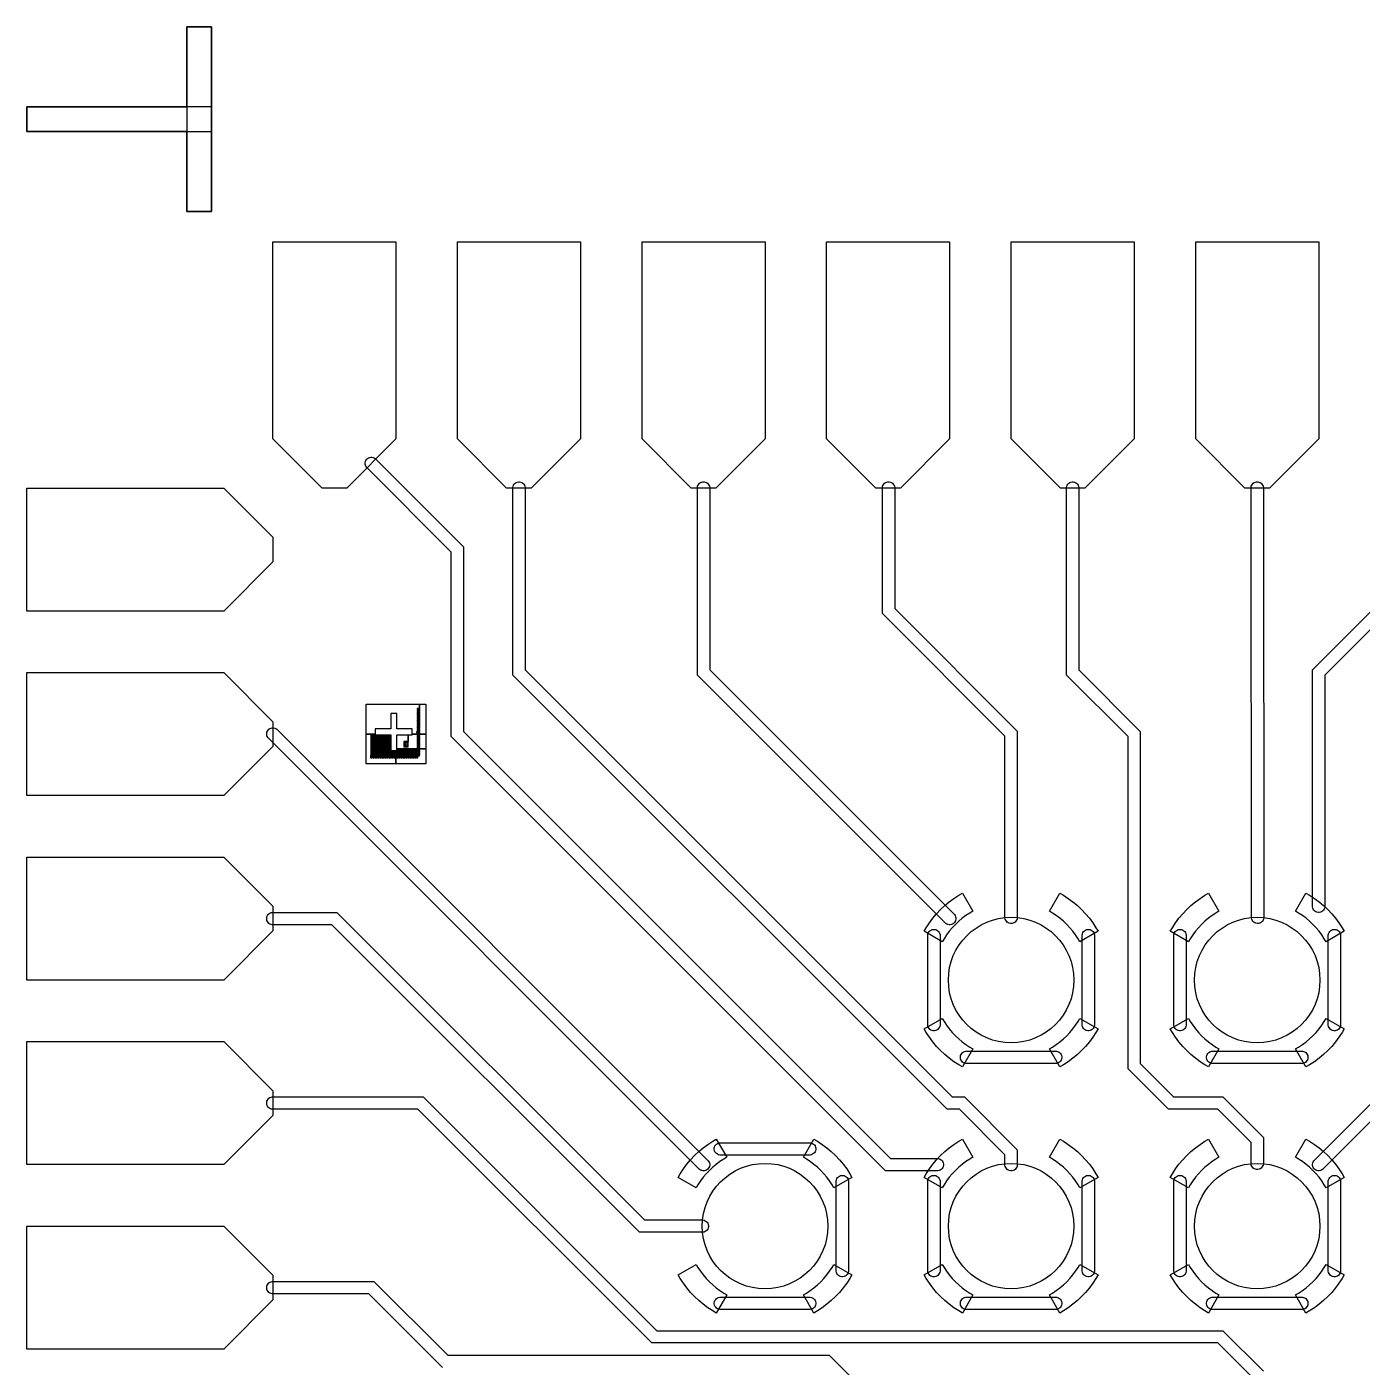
# Model space of a CAD drawing. Extents: x -17000 to 83000, y -61000 to 39000.
# Drawn here: x 1000 to 11853, y -21147 to -10251 of the extents above; entities that cross this region are included whole.
import ezdxf

# ---------------------------------------------------------------- set-up
doc = ezdxf.new("R2010")
doc.units = 0
doc.layers.add('Central Electrodes', color=2, linetype='CONTINUOUS')

# ---------------------------------------------------------------- blocks, each defined once
blk = doc.blocks.new('BIG_photolith_alignment1')
at = {"layer": 'Central Electrodes'}
for points in [[(-225, -17.5), (-225, 225), (210, 225), (210, 190), (190, 190), (190, 185), (210, 185), (210, 180.5), (190, 180.5), (190, 175.5), (210, 175.5), (210, 171), (190, 171), (190, 166), (210, 166), (210, 161.5), (190, 161.5), (190, 156.5), (210, 156.5), (210, 152), (190, 152), (190, 147), (210, 147), (210, 142.5), (190, 142.5), (190, 137.5), (210, 137.5), (210, 133), (190, 133), (190, 128), (210, 128), (210, 123.5), (190, 123.5), (190, 118.5), (210, 118.5), (210, 114), (190, 114), (190, 109), (210, 109), (210, 104.5), (190, 104.5), (190, 99.5), (210, 99.5), (210, 95), (190, 95), (190, 90), (210, 90), (210, 85.5), (190, 85.5), (190, 80.5), (210, 80.5), (210, 76), (190, 76), (190, 71), (210, 71), (210, 66.5), (190, 66.5), (190, 61.5), (210, 61.5), (210, 57), (190, 57), (190, 52), (210, 52), (210, 47.5), (190, 47.5), (190, 42.5), (210, 42.5), (210, 38), (190, 38), (190, 33), (210, 33), (210, 28.5), (190, 28.5), (190, 23.5), (210, 23.5), (210, 19), (190, 19), (190, 14), (210, 14), (210, 9.5), (190, 9.5), (190, 4.5), (210, 4.5), (210, 0), (185, 0), (185, -5), (210, -5), (210, -9.5), (190, -9.5), (190, -14.5), (210, -14.5), (210, 225), (260, 225), (260, -17.5), (150, -17.5), (150, 25), (25, 25), (25, 150), (-25, 150), (-25, 25), (-150, 25), (-150, -17.5)], [(-225, -260), (-225, -17.5), (-185, -17.5), (-185, -190), (-190, -190), (-190, -210), (-185, -210), (-185, -17.5), (-175.5, -17.5), (-175.5, -190), (-180.5, -190), (-180.5, -210), (-175.5, -210), (-175.5, -17.5), (-166, -17.5), (-166, -190), (-171, -190), (-171, -210), (-166, -210), (-166, -17.5), (-156.5, -17.5), (-156.5, -190), (-161.5, -190), (-161.5, -210), (-156.5, -210), (-156.5, -17.5), (-150, -17.5), (-150, -25), (-147, -25), (-147, -190), (-152, -190), (-152, -210), (-147, -210), (-147, -25), (-137.5, -25), (-137.5, -190), (-142.5, -190), (-142.5, -210), (-137.5, -210), (-137.5, -25), (-128, -25), (-128, -190), (-133, -190), (-133, -210), (-128, -210), (-128, -25), (-118.5, -25), (-118.5, -190), (-123.5, -190), (-123.5, -210), (-118.5, -210), (-118.5, -25), (-109, -25), (-109, -190), (-114, -190), (-114, -210), (-109, -210), (-109, -25), (-99.5, -25), (-99.5, -190), (-104.5, -190), (-104.5, -210), (-99.5, -210), (-99.5, -25), (-90, -25), (-90, -190), (-95, -190), (-95, -210), (-90, -210), (-90, -25), (-80.5, -25), (-80.5, -190), (-85.5, -190), (-85.5, -210), (-80.5, -210), (-80.5, -25), (-71, -25), (-71, -190), (-76, -190), (-76, -210), (-71, -210), (-71, -25), (-61.5, -25), (-61.5, -190), (-66.5, -190), (-66.5, -210), (-61.5, -210), (-61.5, -25), (-52, -25), (-52, -190), (-57, -190), (-57, -210), (-52, -210), (-52, -25), (-42.5, -25), (-42.5, -190), (-47.5, -190), (-47.5, -210), (-42.5, -210), (-42.5, -25), (-33, -25), (-33, -190), (-38, -190), (-38, -210), (-33, -210), (-33, -25), (-25, -25), (-25, -150), (-23.5, -150), (-23.5, -190), (-28.5, -190), (-28.5, -210), (-23.5, -210), (-23.5, -150), (-14, -150), (-14, -190), (-19, -190), (-19, -210), (-14, -210), (-14, -150), (-4.5, -150), (-4.5, -190), (-9.5, -190), (-9.5, -210), (-4.5, -210), (-4.5, -150), (5, -150), (5, -185), (0, -185), (0, -210), (5, -210), (5, -150), (14.5, -150), (14.5, -190), (9.5, -190), (9.5, -210), (14.5, -210), (14.5, -150), (17.5, -150), (17.5, -260)], [(25, -138.75), (25, -25), (117.5, -25), (117.5, -77.5), (82.5, -77.5), (82.5, -122.5), (117.5, -122.5), (117.5, -25), (150, -25), (150, -17.5), (210, -17.5), (210, -19), (190, -19), (190, -24), (210, -24), (210, -28.5), (190, -28.5), (190, -33.5), (210, -33.5), (210, -38), (190, -38), (190, -43), (210, -43), (210, -47.5), (190, -47.5), (190, -52.5), (210, -52.5), (210, -57), (190, -57), (190, -62), (210, -62), (210, -66.5), (190, -66.5), (190, -71.5), (210, -71.5), (210, -76), (190, -76), (190, -81), (210, -81), (210, -85.5), (190, -85.5), (190, -90.5), (210, -90.5), (210, -95), (190, -95), (190, -100), (210, -100), (210, -104.5), (190, -104.5), (190, -109.5), (210, -109.5), (210, -114), (190, -114), (190, -119), (210, -119), (210, -123.5), (190, -123.5), (190, -128.5), (210, -128.5), (210, -133), (190, -133), (190, -138), (210, -138), (210, -17.5), (260, -17.5), (260, -138.75)], [(92.5, -117.5), (87.5, -112.5), (87.5, -87.5), (92.5, -82.5), (107.5, -82.5), (112.5, -87.5), (112.5, -112.5), (107.5, -117.5), (92.5, -117.5), (92.5, -110), (95, -112.5), (105, -112.5), (107.5, -110), (107.5, -90), (105, -87.5), (95, -87.5), (92.5, -90)], [(17.5, -260), (17.5, -150), (24, -150), (24, -190), (19, -190), (19, -210), (24, -210), (24, -150), (25, -150), (25, -138.75), (33.5, -138.75), (33.5, -190), (28.5, -190), (28.5, -210), (33.5, -210), (33.5, -138.75), (43, -138.75), (43, -190), (38, -190), (38, -210), (43, -210), (43, -138.75), (52.5, -138.75), (52.5, -190), (47.5, -190), (47.5, -210), (52.5, -210), (52.5, -138.75), (62, -138.75), (62, -190), (57, -190), (57, -210), (62, -210), (62, -138.75), (71.5, -138.75), (71.5, -190), (66.5, -190), (66.5, -210), (71.5, -210), (71.5, -138.75), (81, -138.75), (81, -190), (76, -190), (76, -210), (81, -210), (81, -138.75), (90.5, -138.75), (90.5, -190), (85.5, -190), (85.5, -210), (90.5, -210), (90.5, -138.75), (100, -138.75), (100, -190), (95, -190), (95, -210), (100, -210), (100, -138.75), (109.5, -138.75), (109.5, -190), (104.5, -190), (104.5, -210), (109.5, -210), (109.5, -138.75), (119, -138.75), (119, -190), (114, -190), (114, -210), (119, -210), (119, -138.75), (128.5, -138.75), (128.5, -190), (123.5, -190), (123.5, -210), (128.5, -210), (128.5, -138.75), (138, -138.75), (138, -190), (133, -190), (133, -210), (138, -210), (138, -138.75), (147.5, -138.75), (147.5, -190), (142.5, -190), (142.5, -210), (147.5, -210), (147.5, -138.75), (157, -138.75), (157, -190), (152, -190), (152, -210), (157, -210), (157, -138.75), (166.5, -138.75), (166.5, -190), (161.5, -190), (161.5, -210), (166.5, -210), (166.5, -138.75), (176, -138.75), (176, -190), (171, -190), (171, -210), (176, -210), (176, -138.75), (185.5, -138.75), (185.5, -190), (180.5, -190), (180.5, -210), (185.5, -210), (185.5, -138.75), (210, -138.75), (210, -142.5), (190, -142.5), (190, -147.5), (210, -147.5), (210, -152), (190, -152), (190, -157), (210, -157), (210, -161.5), (190, -161.5), (190, -166.5), (210, -166.5), (210, -171), (190, -171), (190, -176), (210, -176), (210, -180.5), (190, -180.5), (190, -185.5), (210, -185.5), (210, -190), (190, -190), (190, -210), (195, -210), (195, -195), (210, -195), (210, -138.75), (260, -138.75), (260, -260)]]:
    blk.add_lwpolyline(points, close=True, dxfattribs=at)

msp = doc.modelspace()

# ---------------------------------------------------------------- linework, layer by layer
at = {"layer": 'Central Electrodes'}
for points in [[(2300.136, -11750.973), (2300.136, -11100.973), (1000.136, -11100.973), (1000.136, -10900.973), (2300.136, -10900.973), (2300.136, -10250.973), (2500.136, -10250.973), (2500.136, -11750.973)], [(3400, -14000), (3000, -13600), (3000, -12000), (4000, -12000), (4000, -13600), (3600, -14000)], [(4900, -14000), (4500, -13600), (4500, -12000), (5500, -12000), (5500, -13600), (5100, -14000)], [(6400, -14000), (6000, -13600), (6000, -12000), (7000, -12000), (7000, -13600), (6600, -14000)], [(7900, -14000), (7500, -13600), (7500, -12000), (8500, -12000), (8500, -13600), (8100, -14000)], [(9400, -14000), (9000, -13600), (9000, -12000), (10000, -12000), (10000, -13600), (9600, -14000)], [(10900, -14000), (10500, -13600), (10500, -12000), (11500, -12000), (11500, -13600), (11100, -14000)], [(7979.29, -19550), (4450, -16020.71), (4450, -14520.71), (3761.163, -13831.873), (3755.691, -13823.684), (3751.922, -13814.584), (3750, -13804.924), (3750, -13795.075), (3751.922, -13785.415), (3755.691, -13776.316), (3761.162, -13768.127), (3768.127, -13761.162), (3776.316, -13755.691), (3785.415, -13751.922), (3795.075, -13750), (3804.924, -13750), (3814.584, -13751.922), (3823.684, -13755.691), (3831.873, -13761.163), (4550, -14479.29), (4550, -15979.29), (8020.71, -19450), (8404.925, -19450), (8414.584, -19451.921), (8423.684, -19455.691), (8431.873, -19461.162), (8438.838, -19468.127), (8444.309, -19476.316), (8448.079, -19485.416), (8450, -19495.075), (8450, -19504.925), (8448.079, -19514.584), (8444.309, -19523.684), (8438.838, -19531.873), (8431.873, -19538.838), (8423.684, -19544.309), (8414.584, -19548.079), (8404.925, -19550)], [(1000, -15000), (1000, -14000), (2600, -14000), (3000, -14400), (3000, -14600), (2600, -15000)], [(8995.075, -19550), (8985.416, -19548.079), (8976.316, -19544.309), (8968.127, -19538.838), (8961.162, -19531.873), (8955.691, -19523.684), (8951.921, -19514.584), (8950, -19504.925), (8950, -19420.71), (8579.29, -19050), (8479.29, -19050), (4950, -15520.71), (4950, -13995.075), (4951.921, -13985.416), (4955.691, -13976.316), (4961.162, -13968.127), (4968.127, -13961.162), (4976.316, -13955.691), (4985.416, -13951.921), (4995.075, -13950), (5004.925, -13950), (5014.584, -13951.921), (5023.684, -13955.691), (5031.873, -13961.162), (5038.838, -13968.127), (5044.309, -13976.316), (5048.079, -13985.416), (5050, -13995.075), (5050, -15479.29), (8520.71, -18950), (8620.71, -18950), (9050, -19379.29), (9050, -19504.925), (9048.079, -19514.584), (9044.309, -19523.684), (9038.838, -19531.873), (9031.873, -19538.838), (9023.684, -19544.309), (9014.584, -19548.079), (9004.925, -19550)], [(8495.076, -17550), (8485.416, -17548.078), (8476.316, -17544.309), (8468.127, -17538.837), (6450, -15520.71), (6450, -13995.075), (6451.921, -13985.416), (6455.691, -13976.316), (6461.162, -13968.127), (6468.127, -13961.162), (6476.316, -13955.691), (6485.416, -13951.921), (6495.075, -13950), (6504.925, -13950), (6514.584, -13951.921), (6523.684, -13955.691), (6531.873, -13961.162), (6538.838, -13968.127), (6544.309, -13976.316), (6548.079, -13985.416), (6550, -13995.075), (6550, -15479.29), (8538.837, -17468.127), (8544.309, -17476.316), (8548.078, -17485.416), (8550, -17495.076), (8550, -17504.925), (8548.078, -17514.585), (8544.309, -17523.684), (8538.838, -17531.873), (8531.873, -17538.838), (8523.684, -17544.309), (8514.585, -17548.078), (8504.925, -17550)], [(8995.075, -17539.748), (8985.416, -17537.827), (8976.316, -17534.057), (8968.127, -17528.586), (8961.162, -17521.621), (8955.691, -17513.432), (8951.921, -17504.332), (8950, -17494.673), (8950, -16016.963), (7953.747, -15020.71), (7953.747, -13995.075), (7955.668, -13985.416), (7959.438, -13976.316), (7964.909, -13968.127), (7971.874, -13961.162), (7980.063, -13955.691), (7989.163, -13951.921), (7998.822, -13950), (8008.672, -13950), (8018.331, -13951.921), (8027.431, -13955.691), (8035.62, -13961.162), (8042.585, -13968.127), (8048.056, -13976.316), (8051.826, -13985.416), (8053.747, -13995.075), (8053.747, -14979.29), (9050, -15975.543), (9050, -17494.673), (9048.079, -17504.332), (9044.309, -17513.432), (9038.838, -17521.621), (9031.873, -17528.586), (9023.684, -17534.057), (9014.584, -17537.827), (9004.925, -17539.748)], [(10995.075, -19539.715), (10985.416, -19537.794), (10976.316, -19534.024), (10968.127, -19528.553), (10961.162, -19521.588), (10955.691, -19513.399), (10951.921, -19504.299), (10950, -19494.64), (10950, -19320.71), (10679.29, -19050), (10279.29, -19050), (9950, -18720.71), (9950, -16020.71), (9450, -15520.71), (9450, -13995.075), (9451.921, -13985.416), (9455.691, -13976.316), (9461.162, -13968.127), (9468.127, -13961.162), (9476.316, -13955.691), (9485.416, -13951.921), (9495.075, -13950), (9504.925, -13950), (9514.584, -13951.921), (9523.684, -13955.691), (9531.873, -13961.162), (9538.838, -13968.127), (9544.309, -13976.316), (9548.079, -13985.416), (9550, -13995.075), (9550, -15479.29), (10050, -15979.29), (10050, -18679.29), (10320.71, -18950), (10720.71, -18950), (11050, -19279.29), (11050, -19494.64), (11048.079, -19504.299), (11044.309, -19513.399), (11038.838, -19521.588), (11031.873, -19528.553), (11023.684, -19534.024), (11014.584, -19537.794), (11004.925, -19539.715)], [(10999.408, -17539.754), (10989.745, -17537.844), (10980.641, -17534.086), (10972.445, -17528.625), (10965.473, -17521.669), (10959.991, -17513.486), (10956.21, -17504.391), (10954.277, -17494.734), (10949.994, -13995.41), (10951.904, -13985.747), (10955.662, -13976.643), (10961.123, -13968.447), (10968.079, -13961.475), (10976.262, -13955.993), (10985.357, -13952.212), (10995.014, -13950.279), (11004.863, -13950.267), (11014.526, -13952.177), (11023.63, -13955.935), (11031.826, -13961.396), (11038.798, -13968.352), (11044.28, -13976.535), (11048.061, -13985.63), (11049.994, -13995.287), (11054.277, -17494.611), (11052.367, -17504.274), (11048.609, -17513.378), (11043.148, -17521.574), (11036.192, -17528.546), (11028.009, -17534.028), (11018.914, -17537.809), (11009.257, -17539.742)], [(1000, -16500), (1000, -15500), (2600, -15500), (3000, -15900), (3000, -16100), (2600, -16500)], [(6495.076, -19550), (6485.416, -19548.078), (6476.316, -19544.309), (6468.127, -19538.837), (2961.163, -16031.873), (2955.691, -16023.684), (2951.922, -16014.584), (2950, -16004.924), (2950, -15995.075), (2951.922, -15985.415), (2955.691, -15976.316), (2961.162, -15968.127), (2968.127, -15961.162), (2976.316, -15955.691), (2985.415, -15951.922), (2995.075, -15950), (3004.924, -15950), (3014.584, -15951.922), (3023.684, -15955.691), (3031.873, -15961.163), (6538.837, -19468.127), (6544.309, -19476.316), (6548.078, -19485.416), (6550, -19495.076), (6550, -19504.925), (6548.078, -19514.585), (6544.309, -19523.684), (6538.838, -19531.873), (6531.873, -19538.838), (6523.684, -19544.309), (6514.585, -19548.078), (6504.925, -19550)], [(1000, -18000), (1000, -17000), (2600, -17000), (3000, -17400), (3000, -17600), (2600, -18000)], [(8440.743, -17688.66), (8293.52, -17603.66), (8310.303, -17574.589), (8336.206, -17535.206), (8364.354, -17497.398), (8394.654, -17461.287), (8427.001, -17427.001), (8461.287, -17394.654), (8497.398, -17364.354), (8535.206, -17336.207), (8574.589, -17310.303), (8603.66, -17293.52), (8688.66, -17440.743), (8663.873, -17455.055), (8632.757, -17475.521), (8602.879, -17497.763), (8574.351, -17521.701), (8547.26, -17547.26), (8521.701, -17574.351), (8497.763, -17602.879), (8475.52, -17632.757), (8455.055, -17663.873)], [(9559.257, -17688.66), (9544.945, -17663.873), (9524.479, -17632.757), (9502.237, -17602.879), (9478.299, -17574.351), (9452.74, -17547.26), (9425.649, -17521.701), (9397.121, -17497.763), (9367.243, -17475.521), (9336.127, -17455.055), (9311.34, -17440.743), (9396.34, -17293.52), (9425.411, -17310.303), (9464.794, -17336.207), (9502.602, -17364.354), (9538.713, -17394.654), (9572.999, -17427.001), (9605.346, -17461.287), (9635.646, -17497.398), (9663.793, -17535.206), (9689.697, -17574.589), (9706.48, -17603.66)], [(10440.743, -17688.66), (10293.52, -17603.66), (10310.303, -17574.589), (10336.206, -17535.206), (10364.354, -17497.398), (10394.654, -17461.287), (10427.001, -17427.001), (10461.287, -17394.654), (10497.398, -17364.354), (10535.206, -17336.207), (10574.589, -17310.303), (10603.66, -17293.52), (10688.66, -17440.743), (10663.873, -17455.055), (10632.757, -17475.521), (10602.879, -17497.763), (10574.351, -17521.701), (10547.26, -17547.26), (10521.701, -17574.351), (10497.763, -17602.879), (10475.52, -17632.757), (10455.055, -17663.873)], [(11559.257, -17688.66), (11544.945, -17663.873), (11524.479, -17632.757), (11502.237, -17602.879), (11478.299, -17574.351), (11452.74, -17547.26), (11425.649, -17521.701), (11397.121, -17497.763), (11367.243, -17475.521), (11336.127, -17455.055), (11311.34, -17440.743), (11396.34, -17293.52), (11425.411, -17310.303), (11464.794, -17336.207), (11502.602, -17364.354), (11538.713, -17394.654), (11572.999, -17427.001), (11605.346, -17461.287), (11635.646, -17497.398), (11663.793, -17535.206), (11689.697, -17574.589), (11706.48, -17603.66)], [(5979.29, -20050.071), (3479.219, -17550), (2995.075, -17550), (2985.416, -17548.079), (2976.316, -17544.309), (2968.127, -17538.838), (2961.162, -17531.873), (2955.691, -17523.684), (2951.921, -17514.584), (2950, -17504.925), (2950, -17495.075), (2951.921, -17485.416), (2955.691, -17476.316), (2961.162, -17468.127), (2968.127, -17461.162), (2976.316, -17455.691), (2985.416, -17451.921), (2995.075, -17450), (3520.639, -17450), (6020.71, -19950.071), (6494.673, -19950.071), (6504.332, -19951.992), (6513.432, -19955.762), (6521.621, -19961.233), (6528.586, -19968.198), (6534.057, -19976.387), (6537.827, -19985.487), (6539.748, -19995.146), (6539.748, -20004.996), (6537.827, -20014.655), (6534.057, -20023.755), (6528.586, -20031.944), (6521.621, -20038.909), (6513.432, -20044.38), (6504.332, -20048.15), (6494.673, -20050.071)], [(8367.207, -18412.5), (8357.548, -18410.579), (8348.448, -18406.809), (8340.259, -18401.338), (8333.294, -18394.373), (8327.823, -18386.184), (8324.053, -18377.084), (8322.132, -18367.425), (8322.132, -17632.575), (8324.053, -17622.916), (8327.823, -17613.816), (8333.294, -17605.627), (8340.259, -17598.662), (8348.448, -17593.191), (8357.548, -17589.421), (8367.207, -17587.5), (8377.057, -17587.5), (8386.716, -17589.421), (8395.816, -17593.191), (8404.005, -17598.662), (8410.97, -17605.627), (8416.441, -17613.816), (8420.211, -17622.916), (8422.132, -17632.575), (8422.132, -18367.425), (8420.211, -18377.084), (8416.441, -18386.184), (8410.97, -18394.373), (8404.005, -18401.338), (8395.816, -18406.809), (8386.716, -18410.579), (8377.057, -18412.5)], [(9622.943, -18412.5), (9613.284, -18410.579), (9604.184, -18406.809), (9595.995, -18401.338), (9589.03, -18394.373), (9583.559, -18386.184), (9579.789, -18377.084), (9577.868, -18367.425), (9577.868, -17632.575), (9579.789, -17622.916), (9583.559, -17613.816), (9589.03, -17605.627), (9595.995, -17598.662), (9604.184, -17593.191), (9613.284, -17589.421), (9622.943, -17587.5), (9632.793, -17587.5), (9642.452, -17589.421), (9651.552, -17593.191), (9659.741, -17598.662), (9666.706, -17605.627), (9672.177, -17613.816), (9675.947, -17622.916), (9677.868, -17632.575), (9677.868, -18367.425), (9675.947, -18377.084), (9672.177, -18386.184), (9666.706, -18394.373), (9659.741, -18401.338), (9651.552, -18406.809), (9642.452, -18410.579), (9632.793, -18412.5)], [(10367.207, -18412.5), (10357.548, -18410.579), (10348.448, -18406.809), (10340.259, -18401.338), (10333.294, -18394.373), (10327.823, -18386.184), (10324.053, -18377.084), (10322.132, -18367.425), (10322.132, -17632.575), (10324.053, -17622.916), (10327.823, -17613.816), (10333.294, -17605.627), (10340.259, -17598.662), (10348.448, -17593.191), (10357.548, -17589.421), (10367.207, -17587.5), (10377.057, -17587.5), (10386.716, -17589.421), (10395.816, -17593.191), (10404.005, -17598.662), (10410.97, -17605.627), (10416.441, -17613.816), (10420.211, -17622.916), (10422.132, -17632.575), (10422.132, -18367.425), (10420.211, -18377.084), (10416.441, -18386.184), (10410.97, -18394.373), (10404.005, -18401.338), (10395.816, -18406.809), (10386.716, -18410.579), (10377.057, -18412.5)], [(11622.943, -18412.5), (11613.284, -18410.579), (11604.184, -18406.809), (11595.995, -18401.338), (11589.03, -18394.373), (11583.559, -18386.184), (11579.789, -18377.084), (11577.868, -18367.425), (11577.868, -17632.575), (11579.789, -17622.916), (11583.559, -17613.816), (11589.03, -17605.627), (11595.995, -17598.662), (11604.184, -17593.191), (11613.284, -17589.421), (11622.943, -17587.5), (11632.793, -17587.5), (11642.452, -17589.421), (11651.552, -17593.191), (11659.741, -17598.662), (11666.706, -17605.627), (11672.177, -17613.816), (11675.947, -17622.916), (11677.868, -17632.575), (11677.868, -18367.425), (11675.947, -18377.084), (11672.177, -18386.184), (11666.706, -18394.373), (11659.741, -18401.338), (11651.552, -18406.809), (11642.452, -18410.579), (11632.793, -18412.5)], [(8603.66, -18706.48), (8574.589, -18689.697), (8535.206, -18663.793), (8497.398, -18635.646), (8461.287, -18605.346), (8427.001, -18572.999), (8394.654, -18538.713), (8364.354, -18502.602), (8336.206, -18464.794), (8310.303, -18425.411), (8293.52, -18396.34), (8440.743, -18311.34), (8455.055, -18336.127), (8475.52, -18367.243), (8497.763, -18397.121), (8521.701, -18425.649), (8547.26, -18452.74), (8574.351, -18478.299), (8602.879, -18502.237), (8632.757, -18524.479), (8663.873, -18544.945), (8688.66, -18559.257)], [(9396.339, -18706.48), (9311.34, -18559.257), (9336.127, -18544.945), (9367.243, -18524.479), (9397.121, -18502.237), (9425.649, -18478.299), (9452.74, -18452.74), (9478.299, -18425.649), (9502.237, -18397.121), (9524.479, -18367.243), (9544.945, -18336.127), (9559.257, -18311.34), (9706.48, -18396.34), (9689.697, -18425.411), (9663.793, -18464.794), (9635.646, -18502.602), (9605.346, -18538.713), (9572.999, -18572.999), (9538.713, -18605.346), (9502.602, -18635.646), (9464.794, -18663.793), (9425.411, -18689.697)], [(10603.66, -18706.48), (10574.589, -18689.697), (10535.206, -18663.793), (10497.398, -18635.646), (10461.287, -18605.346), (10427.001, -18572.999), (10394.654, -18538.713), (10364.354, -18502.602), (10336.206, -18464.794), (10310.303, -18425.411), (10293.52, -18396.34), (10440.743, -18311.34), (10455.055, -18336.127), (10475.52, -18367.243), (10497.763, -18397.121), (10521.701, -18425.649), (10547.26, -18452.74), (10574.351, -18478.299), (10602.879, -18502.237), (10632.757, -18524.479), (10663.873, -18544.945), (10688.66, -18559.257)], [(11396.34, -18706.48), (11311.34, -18559.257), (11336.127, -18544.945), (11367.243, -18524.479), (11397.121, -18502.237), (11425.649, -18478.299), (11452.74, -18452.74), (11478.299, -18425.649), (11502.237, -18397.121), (11524.479, -18367.243), (11544.945, -18336.127), (11559.257, -18311.34), (11706.48, -18396.34), (11689.697, -18425.411), (11663.793, -18464.794), (11635.646, -18502.602), (11605.346, -18538.713), (11572.999, -18572.999), (11538.713, -18605.346), (11502.602, -18635.646), (11464.794, -18663.793), (11425.411, -18689.697)], [(1000, -19500), (1000, -18500), (2600, -18500), (3000, -18900), (3000, -19100), (2600, -19500)], [(8632.575, -18677.868), (8622.916, -18675.947), (8613.816, -18672.177), (8605.627, -18666.706), (8598.662, -18659.741), (8593.191, -18651.552), (8589.421, -18642.452), (8587.5, -18632.793), (8587.5, -18622.943), (8589.421, -18613.284), (8593.191, -18604.184), (8598.662, -18595.995), (8605.627, -18589.03), (8613.816, -18583.559), (8622.916, -18579.789), (8632.575, -18577.868), (9367.425, -18577.868), (9377.084, -18579.789), (9386.184, -18583.559), (9394.373, -18589.03), (9401.338, -18595.995), (9406.809, -18604.184), (9410.579, -18613.284), (9412.5, -18622.943), (9412.5, -18632.793), (9410.579, -18642.452), (9406.809, -18651.552), (9401.338, -18659.741), (9394.373, -18666.706), (9386.184, -18672.177), (9377.084, -18675.947), (9367.425, -18677.868)], [(10632.575, -18677.868), (10622.916, -18675.947), (10613.816, -18672.177), (10605.627, -18666.706), (10598.662, -18659.741), (10593.191, -18651.552), (10589.421, -18642.452), (10587.5, -18632.793), (10587.5, -18622.943), (10589.421, -18613.284), (10593.191, -18604.184), (10598.662, -18595.995), (10605.627, -18589.03), (10613.816, -18583.559), (10622.916, -18579.789), (10632.575, -18577.868), (11367.425, -18577.868), (11377.084, -18579.789), (11386.184, -18583.559), (11394.373, -18589.03), (11401.338, -18595.995), (11406.809, -18604.184), (11410.579, -18613.284), (11412.5, -18622.943), (11412.5, -18632.793), (11410.579, -18642.452), (11406.809, -18651.552), (11401.338, -18659.741), (11394.373, -18666.706), (11386.184, -18672.177), (11377.084, -18675.947), (11367.425, -18677.868)], [(6440.743, -19688.66), (6293.52, -19603.66), (6310.303, -19574.589), (6336.206, -19535.206), (6364.354, -19497.398), (6394.654, -19461.287), (6427.001, -19427.001), (6461.287, -19394.654), (6497.398, -19364.354), (6535.206, -19336.207), (6574.589, -19310.303), (6603.66, -19293.52), (6688.66, -19440.743), (6663.873, -19455.055), (6632.757, -19475.521), (6602.879, -19497.763), (6574.351, -19521.701), (6547.26, -19547.26), (6521.701, -19574.351), (6497.763, -19602.879), (6475.52, -19632.757), (6455.055, -19663.873)], [(6632.575, -19422.132), (6622.916, -19420.211), (6613.816, -19416.441), (6605.627, -19410.97), (6598.662, -19404.005), (6593.191, -19395.816), (6589.421, -19386.716), (6587.5, -19377.057), (6587.5, -19367.207), (6589.421, -19357.548), (6593.191, -19348.448), (6598.662, -19340.259), (6605.627, -19333.294), (6613.816, -19327.823), (6622.916, -19324.053), (6632.575, -19322.132), (7367.425, -19322.132), (7377.084, -19324.053), (7386.184, -19327.823), (7394.373, -19333.294), (7401.338, -19340.259), (7406.809, -19348.448), (7410.579, -19357.548), (7412.5, -19367.207), (7412.5, -19377.057), (7410.579, -19386.716), (7406.809, -19395.816), (7401.338, -19404.005), (7394.373, -19410.97), (7386.184, -19416.441), (7377.084, -19420.211), (7367.425, -19422.132)], [(7559.257, -19688.66), (7544.945, -19663.873), (7524.479, -19632.757), (7502.237, -19602.879), (7478.299, -19574.351), (7452.74, -19547.26), (7425.649, -19521.701), (7397.121, -19497.763), (7367.243, -19475.521), (7336.127, -19455.055), (7311.34, -19440.743), (7396.34, -19293.52), (7425.411, -19310.303), (7464.794, -19336.207), (7502.602, -19364.354), (7538.713, -19394.654), (7572.999, -19427.001), (7605.346, -19461.287), (7635.646, -19497.398), (7663.793, -19535.206), (7689.697, -19574.589), (7706.48, -19603.66)], [(8440.743, -19688.66), (8293.52, -19603.66), (8310.303, -19574.589), (8336.206, -19535.206), (8364.354, -19497.398), (8394.654, -19461.287), (8427.001, -19427.001), (8461.287, -19394.654), (8497.398, -19364.354), (8535.206, -19336.207), (8574.589, -19310.303), (8603.66, -19293.52), (8688.66, -19440.743), (8663.873, -19455.055), (8632.757, -19475.521), (8602.879, -19497.763), (8574.351, -19521.701), (8547.26, -19547.26), (8521.701, -19574.351), (8497.763, -19602.879), (8475.52, -19632.757), (8455.055, -19663.873)], [(9559.257, -19688.66), (9544.945, -19663.873), (9524.479, -19632.757), (9502.237, -19602.879), (9478.299, -19574.351), (9452.74, -19547.26), (9425.649, -19521.701), (9397.121, -19497.763), (9367.243, -19475.521), (9336.127, -19455.055), (9311.34, -19440.743), (9396.34, -19293.52), (9425.411, -19310.303), (9464.794, -19336.207), (9502.602, -19364.354), (9538.713, -19394.654), (9572.999, -19427.001), (9605.346, -19461.287), (9635.646, -19497.398), (9663.793, -19535.206), (9689.697, -19574.589), (9706.48, -19603.66)], [(10440.743, -19688.66), (10293.52, -19603.66), (10310.303, -19574.589), (10336.206, -19535.206), (10364.354, -19497.398), (10394.654, -19461.287), (10427.001, -19427.001), (10461.287, -19394.654), (10497.398, -19364.354), (10535.206, -19336.207), (10574.589, -19310.303), (10603.66, -19293.52), (10688.66, -19440.743), (10663.873, -19455.055), (10632.757, -19475.521), (10602.879, -19497.763), (10574.351, -19521.701), (10547.26, -19547.26), (10521.701, -19574.351), (10497.763, -19602.879), (10475.52, -19632.757), (10455.055, -19663.873)], [(11559.257, -19688.66), (11544.945, -19663.873), (11524.479, -19632.757), (11502.237, -19602.879), (11478.299, -19574.351), (11452.74, -19547.26), (11425.649, -19521.701), (11397.121, -19497.763), (11367.243, -19475.521), (11336.127, -19455.055), (11311.34, -19440.743), (11396.34, -19293.52), (11425.411, -19310.303), (11464.794, -19336.207), (11502.602, -19364.354), (11538.713, -19394.654), (11572.999, -19427.001), (11605.346, -19461.287), (11635.646, -19497.398), (11663.793, -19535.206), (11689.697, -19574.589), (11706.48, -19603.66)], [(7622.943, -20412.5), (7613.284, -20410.579), (7604.184, -20406.809), (7595.995, -20401.338), (7589.03, -20394.373), (7583.559, -20386.184), (7579.789, -20377.084), (7577.868, -20367.425), (7577.868, -19632.575), (7579.789, -19622.916), (7583.559, -19613.816), (7589.03, -19605.627), (7595.995, -19598.662), (7604.184, -19593.191), (7613.284, -19589.421), (7622.943, -19587.5), (7632.793, -19587.5), (7642.452, -19589.421), (7651.552, -19593.191), (7659.741, -19598.662), (7666.706, -19605.627), (7672.177, -19613.816), (7675.947, -19622.916), (7677.868, -19632.575), (7677.868, -20367.425), (7675.947, -20377.084), (7672.177, -20386.184), (7666.706, -20394.373), (7659.741, -20401.338), (7651.552, -20406.809), (7642.452, -20410.579), (7632.793, -20412.5)], [(8367.207, -20412.5), (8357.548, -20410.579), (8348.448, -20406.809), (8340.259, -20401.338), (8333.294, -20394.373), (8327.823, -20386.184), (8324.053, -20377.084), (8322.132, -20367.425), (8322.132, -19632.575), (8324.053, -19622.916), (8327.823, -19613.816), (8333.294, -19605.627), (8340.259, -19598.662), (8348.448, -19593.191), (8357.548, -19589.421), (8367.207, -19587.5), (8377.057, -19587.5), (8386.716, -19589.421), (8395.816, -19593.191), (8404.005, -19598.662), (8410.97, -19605.627), (8416.441, -19613.816), (8420.211, -19622.916), (8422.132, -19632.575), (8422.132, -20367.425), (8420.211, -20377.084), (8416.441, -20386.184), (8410.97, -20394.373), (8404.005, -20401.338), (8395.816, -20406.809), (8386.716, -20410.579), (8377.057, -20412.5)], [(9622.943, -20412.5), (9613.284, -20410.579), (9604.184, -20406.809), (9595.995, -20401.338), (9589.03, -20394.373), (9583.559, -20386.184), (9579.789, -20377.084), (9577.868, -20367.425), (9577.868, -19632.575), (9579.789, -19622.916), (9583.559, -19613.816), (9589.03, -19605.627), (9595.995, -19598.662), (9604.184, -19593.191), (9613.284, -19589.421), (9622.943, -19587.5), (9632.793, -19587.5), (9642.452, -19589.421), (9651.552, -19593.191), (9659.741, -19598.662), (9666.706, -19605.627), (9672.177, -19613.816), (9675.947, -19622.916), (9677.868, -19632.575), (9677.868, -20367.425), (9675.947, -20377.084), (9672.177, -20386.184), (9666.706, -20394.373), (9659.741, -20401.338), (9651.552, -20406.809), (9642.452, -20410.579), (9632.793, -20412.5)], [(10367.207, -20412.5), (10357.548, -20410.579), (10348.448, -20406.809), (10340.259, -20401.338), (10333.294, -20394.373), (10327.823, -20386.184), (10324.053, -20377.084), (10322.132, -20367.425), (10322.132, -19632.575), (10324.053, -19622.916), (10327.823, -19613.816), (10333.294, -19605.627), (10340.259, -19598.662), (10348.448, -19593.191), (10357.548, -19589.421), (10367.207, -19587.5), (10377.057, -19587.5), (10386.716, -19589.421), (10395.816, -19593.191), (10404.005, -19598.662), (10410.97, -19605.627), (10416.441, -19613.816), (10420.211, -19622.916), (10422.132, -19632.575), (10422.132, -20367.425), (10420.211, -20377.084), (10416.441, -20386.184), (10410.97, -20394.373), (10404.005, -20401.338), (10395.816, -20406.809), (10386.716, -20410.579), (10377.057, -20412.5)], [(11622.943, -20412.5), (11613.284, -20410.579), (11604.184, -20406.809), (11595.995, -20401.338), (11589.03, -20394.373), (11583.559, -20386.184), (11579.789, -20377.084), (11577.868, -20367.425), (11577.868, -19632.575), (11579.789, -19622.916), (11583.559, -19613.816), (11589.03, -19605.627), (11595.995, -19598.662), (11604.184, -19593.191), (11613.284, -19589.421), (11622.943, -19587.5), (11632.793, -19587.5), (11642.452, -19589.421), (11651.552, -19593.191), (11659.741, -19598.662), (11666.706, -19605.627), (11672.177, -19613.816), (11675.947, -19622.916), (11677.868, -19632.575), (11677.868, -20367.425), (11675.947, -20377.084), (11672.177, -20386.184), (11666.706, -20394.373), (11659.741, -20401.338), (11651.552, -20406.809), (11642.452, -20410.579), (11632.793, -20412.5)], [(1000, -21000), (1000, -20000), (2600, -20000), (3000, -20400), (3000, -20600), (2600, -21000)], [(6603.66, -20706.48), (6574.589, -20689.697), (6535.206, -20663.793), (6497.398, -20635.646), (6461.287, -20605.346), (6427.001, -20572.999), (6394.654, -20538.713), (6364.354, -20502.602), (6336.206, -20464.794), (6310.303, -20425.411), (6293.52, -20396.34), (6440.743, -20311.34), (6455.055, -20336.127), (6475.52, -20367.243), (6497.763, -20397.121), (6521.701, -20425.649), (6547.26, -20452.74), (6574.351, -20478.299), (6602.879, -20502.237), (6632.757, -20524.479), (6663.873, -20544.945), (6688.66, -20559.257)], [(7396.339, -20706.48), (7311.34, -20559.257), (7336.127, -20544.945), (7367.243, -20524.479), (7397.121, -20502.237), (7425.649, -20478.299), (7452.74, -20452.74), (7478.299, -20425.649), (7502.237, -20397.121), (7524.479, -20367.243), (7544.945, -20336.127), (7559.257, -20311.34), (7706.48, -20396.34), (7689.697, -20425.411), (7663.793, -20464.794), (7635.646, -20502.602), (7605.346, -20538.713), (7572.999, -20572.999), (7538.713, -20605.346), (7502.602, -20635.646), (7464.794, -20663.793), (7425.411, -20689.697)], [(8603.66, -20706.48), (8574.589, -20689.697), (8535.206, -20663.793), (8497.398, -20635.646), (8461.287, -20605.346), (8427.001, -20572.999), (8394.654, -20538.713), (8364.354, -20502.602), (8336.206, -20464.794), (8310.303, -20425.411), (8293.52, -20396.34), (8440.743, -20311.34), (8455.055, -20336.127), (8475.52, -20367.243), (8497.763, -20397.121), (8521.701, -20425.649), (8547.26, -20452.74), (8574.351, -20478.299), (8602.879, -20502.237), (8632.757, -20524.479), (8663.873, -20544.945), (8688.66, -20559.257)], [(9396.339, -20706.48), (9311.34, -20559.257), (9336.127, -20544.945), (9367.243, -20524.479), (9397.121, -20502.237), (9425.649, -20478.299), (9452.74, -20452.74), (9478.299, -20425.649), (9502.237, -20397.121), (9524.479, -20367.243), (9544.945, -20336.127), (9559.257, -20311.34), (9706.48, -20396.34), (9689.697, -20425.411), (9663.793, -20464.794), (9635.646, -20502.602), (9605.346, -20538.713), (9572.999, -20572.999), (9538.713, -20605.346), (9502.602, -20635.646), (9464.794, -20663.793), (9425.411, -20689.697)], [(10603.66, -20706.48), (10574.589, -20689.697), (10535.206, -20663.793), (10497.398, -20635.646), (10461.287, -20605.346), (10427.001, -20572.999), (10394.654, -20538.713), (10364.354, -20502.602), (10336.206, -20464.794), (10310.303, -20425.411), (10293.52, -20396.34), (10440.743, -20311.34), (10455.055, -20336.127), (10475.52, -20367.243), (10497.763, -20397.121), (10521.701, -20425.649), (10547.26, -20452.74), (10574.351, -20478.299), (10602.879, -20502.237), (10632.757, -20524.479), (10663.873, -20544.945), (10688.66, -20559.257)], [(11396.34, -20706.48), (11311.34, -20559.257), (11336.127, -20544.945), (11367.243, -20524.479), (11397.121, -20502.237), (11425.649, -20478.299), (11452.74, -20452.74), (11478.299, -20425.649), (11502.237, -20397.121), (11524.479, -20367.243), (11544.945, -20336.127), (11559.257, -20311.34), (11706.48, -20396.34), (11689.697, -20425.411), (11663.793, -20464.794), (11635.646, -20502.602), (11605.346, -20538.713), (11572.999, -20572.999), (11538.713, -20605.346), (11502.602, -20635.646), (11464.794, -20663.793), (11425.411, -20689.697)], [(6632.575, -20677.868), (6622.916, -20675.947), (6613.816, -20672.177), (6605.627, -20666.706), (6598.662, -20659.741), (6593.191, -20651.552), (6589.421, -20642.452), (6587.5, -20632.793), (6587.5, -20622.943), (6589.421, -20613.284), (6593.191, -20604.184), (6598.662, -20595.995), (6605.627, -20589.03), (6613.816, -20583.559), (6622.916, -20579.789), (6632.575, -20577.868), (7367.425, -20577.868), (7377.084, -20579.789), (7386.184, -20583.559), (7394.373, -20589.03), (7401.338, -20595.995), (7406.809, -20604.184), (7410.579, -20613.284), (7412.5, -20622.943), (7412.5, -20632.793), (7410.579, -20642.452), (7406.809, -20651.552), (7401.338, -20659.741), (7394.373, -20666.706), (7386.184, -20672.177), (7377.084, -20675.947), (7367.425, -20677.868)], [(8632.575, -20677.868), (8622.916, -20675.947), (8613.816, -20672.177), (8605.627, -20666.706), (8598.662, -20659.741), (8593.191, -20651.552), (8589.421, -20642.452), (8587.5, -20632.793), (8587.5, -20622.943), (8589.421, -20613.284), (8593.191, -20604.184), (8598.662, -20595.995), (8605.627, -20589.03), (8613.816, -20583.559), (8622.916, -20579.789), (8632.575, -20577.868), (9367.425, -20577.868), (9377.084, -20579.789), (9386.184, -20583.559), (9394.373, -20589.03), (9401.338, -20595.995), (9406.809, -20604.184), (9410.579, -20613.284), (9412.5, -20622.943), (9412.5, -20632.793), (9410.579, -20642.452), (9406.809, -20651.552), (9401.338, -20659.741), (9394.373, -20666.706), (9386.184, -20672.177), (9377.084, -20675.947), (9367.425, -20677.868)], [(10632.575, -20677.868), (10622.916, -20675.947), (10613.816, -20672.177), (10605.627, -20666.706), (10598.662, -20659.741), (10593.191, -20651.552), (10589.421, -20642.452), (10587.5, -20632.793), (10587.5, -20622.943), (10589.421, -20613.284), (10593.191, -20604.184), (10598.662, -20595.995), (10605.627, -20589.03), (10613.816, -20583.559), (10622.916, -20579.789), (10632.575, -20577.868), (11367.425, -20577.868), (11377.084, -20579.789), (11386.184, -20583.559), (11394.373, -20589.03), (11401.338, -20595.995), (11406.809, -20604.184), (11410.579, -20613.284), (11412.5, -20622.943), (11412.5, -20632.793), (11410.579, -20642.452), (11406.809, -20651.552), (11401.338, -20659.741), (11394.373, -20666.706), (11386.184, -20672.177), (11377.084, -20675.947), (11367.425, -20677.868)]]:
    msp.add_lwpolyline(points, close=True, dxfattribs=at)
for points in [[(2300.136, -10250.973), (2300.136, -11750.973)], [(2500.136, -10250.973), (2300.136, -10250.973)], [(2500.136, -11750.973), (2500.136, -10250.973)], [(1000.136, -10900.973), (1000.136, -11100.973)], [(2500.136, -10900.973), (1000.136, -10900.973)], [(2500.136, -11100.973), (2500.136, -10900.973)], [(1000.136, -11100.973), (2500.136, -11100.973)], [(2300.136, -11750.973), (2500.136, -11750.973)], [(12550, -14520.71), (11550, -15520.71), (11550, -17404.925), (11548.079, -17414.584), (11544.309, -17423.684), (11538.838, -17431.873), (11531.873, -17438.838), (11523.684, -17444.309), (11514.584, -17448.079), (11504.925, -17450), (11495.075, -17450), (11485.416, -17448.079), (11476.316, -17444.309), (11468.127, -17438.838), (11461.162, -17431.873), (11455.691, -17423.684), (11451.921, -17414.584), (11450, -17404.925), (11450, -15479.29), (12450, -14479.29)], [(10950, -21220.71), (10679.29, -20950), (6079.29, -20950), (4179.29, -19050), (2995.075, -19050), (2985.416, -19048.079), (2976.316, -19044.309), (2968.127, -19038.838), (2961.162, -19031.873), (2955.691, -19023.684), (2951.921, -19014.584), (2950, -19004.925), (2950, -18995.075), (2951.921, -18985.416), (2955.691, -18976.316), (2961.162, -18968.127), (2968.127, -18961.162), (2976.316, -18955.691), (2985.416, -18951.921), (2995.075, -18950), (4220.71, -18950), (6120.71, -20850), (10720.71, -20850), (11050, -21179.29)], [(12048.922, -19021.788), (11531.873, -19538.837), (11523.684, -19544.309), (11514.584, -19548.078), (11504.924, -19550), (11495.075, -19550), (11485.415, -19548.078), (11476.316, -19544.309), (11468.127, -19538.838), (11461.162, -19531.873), (11455.691, -19523.684), (11451.922, -19514.585), (11450, -19504.925), (11450, -19495.076), (11451.922, -19485.416), (11455.691, -19476.316), (11461.163, -19468.127), (11948.938, -18980.352)], [(4379.29, -21150), (3779.29, -20550), (2995.075, -20550), (2985.416, -20548.079), (2976.316, -20544.309), (2968.127, -20538.838), (2961.162, -20531.873), (2955.691, -20523.684), (2951.921, -20514.584), (2950, -20504.925), (2950, -20495.075), (2951.921, -20485.416), (2955.691, -20476.316), (2961.162, -20468.127), (2968.127, -20461.162), (2976.316, -20455.691), (2985.416, -20451.921), (2995.075, -20450), (3820.71, -20450), (4420.71, -21050), (7520.71, -21050), (8420.71, -21950)]]:
    msp.add_lwpolyline(points, dxfattribs=at)
for centre in [(9000, -18000), (11000, -18000), (7000, -20000), (9000, -20000), (11000, -20000)]:
    msp.add_circle(centre, 510.252, dxfattribs=at)

# ---------------------------------------------------------------- block references
msp.add_blockref('BIG_photolith_alignment1', (3982.5, -15982.5))

doc.saveas('drawing.dxf')
